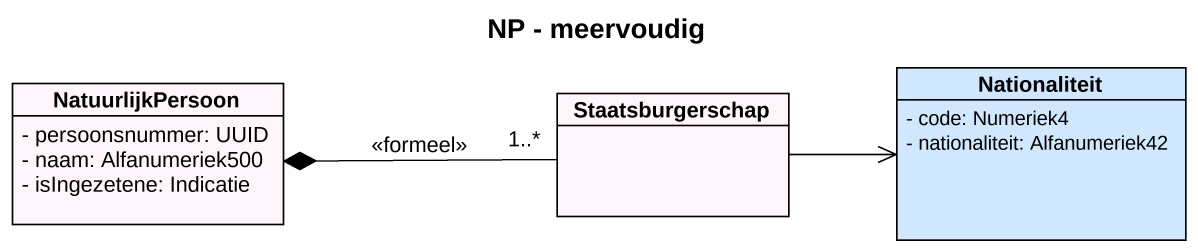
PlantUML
@startuml
title NP - meervoudig
hide circle
hide empty members
skinparam classAttributeIconSize 0
class NatuurlijkPersoon #FFF5FA {
  - persoonsnummer: UUID
  - naam: Alfanumeriek500
  - isIngezetene: Indicatie
}
class Staatsburgerschap #FFF5FA
class Nationaliteit #D0E7FE {
  - code: Numeriek4
  - nationaliteit: Alfanumeriek42
}
Staatsburgerschap "1..*" -left-* NatuurlijkPersoon : <<formeel>>
Staatsburgerschap -right-> Nationaliteit
@enduml
